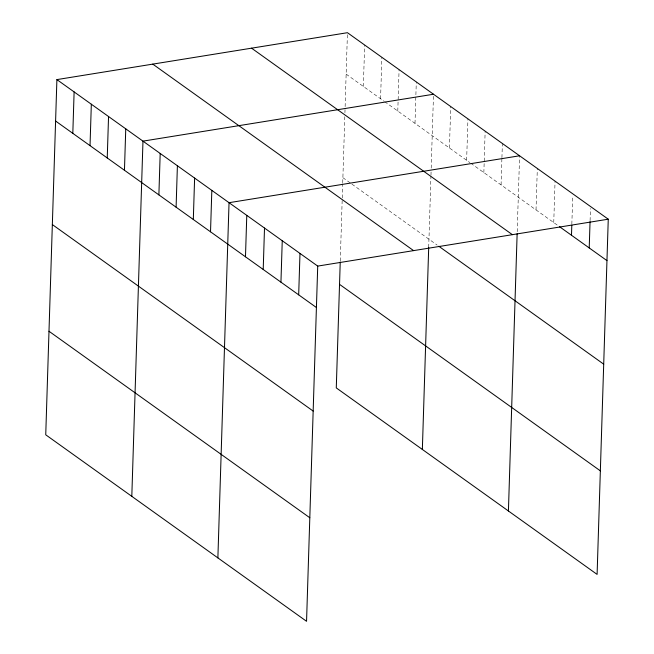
<?xml version="1.0" encoding="UTF-8"?>
<svg xmlns="http://www.w3.org/2000/svg" width="654" height="654" viewBox="0 0 654 654"><rect width="100%" height="100%" fill="white"/><g stroke="black" fill="none" stroke-linecap="round" stroke-linejoin="round"><path stroke-width="0.49" stroke-dasharray="3.27 2.45" d="M340.268 260.987L342.214 199.012M342.246 197.99L342.696 183.766M342.729 182.752L344.805 116.764M344.928 112.701L345.026 109.659M345.124 106.61L347.446 32.7M363.354 86.434L364.654 45.012M380.571 98.746L381.871 57.315M397.787 111.049L399.087 69.626M414.996 123.361L416.296 81.938M428.705 247.343L430.937 176.278M430.97 175.264L431.125 170.187M431.19 168.152L433.512 94.241M449.429 147.976L450.729 106.553M466.637 160.287L467.945 118.856M483.854 172.591L485.154 131.168M501.07 184.902L501.896 158.636M501.929 157.622L502.37 143.479M517.2 231.729L519.587 155.783M536.018 209.893L537.318 168.47M553.75 222.573L555.058 181.15M571.841 224.142L572.724 195.848M590.08 220.66L590.464 208.536M346.138 74.123L383.849 101.084M384.666 101.672L469.915 162.633M470.741 163.214L557.78 225.458M342.884 177.675L351.084 183.537M351.901 184.117L437.158 245.078"/><path stroke-width="0.98" d="M56.898 79.6L45.739 434.804L306.554 621.3L317.721 266.096L56.898 79.6L347.446 32.7L608.261 219.196L597.102 574.4L336.279 387.904L340.235 262.001M72.815 133.334L74.115 91.912M90.031 145.646L91.331 104.223M107.24 157.957L108.548 116.526M124.456 170.261L125.756 128.838M131.806 496.345L142.973 141.141L433.512 94.241M158.881 194.876L160.189 153.453M176.098 207.187L177.398 165.764M193.314 219.499L194.614 178.068M210.523 231.802L211.831 190.379M217.88 557.895L229.039 202.691L519.587 155.783M245.479 256.793L246.779 215.37M263.21 269.481L264.51 228.05M280.942 282.16L282.25 240.729M298.682 294.84L299.982 253.417M422.353 449.445L428.705 247.343M508.42 510.987L517.134 233.756M571.49 235.26L571.809 225.156M589.221 247.94L590.047 221.665M317.721 266.096L608.261 219.196M559.399 226.611L606.961 260.619M251.561 48.175L512.384 234.672M438.793 246.247L603.707 364.164M152.783 64.125L413.598 250.621M339.532 284.359L600.356 470.847M55.598 121.031L316.413 307.519M52.345 224.575L313.16 411.072M48.993 331.259L309.808 517.755"/></g></svg>
